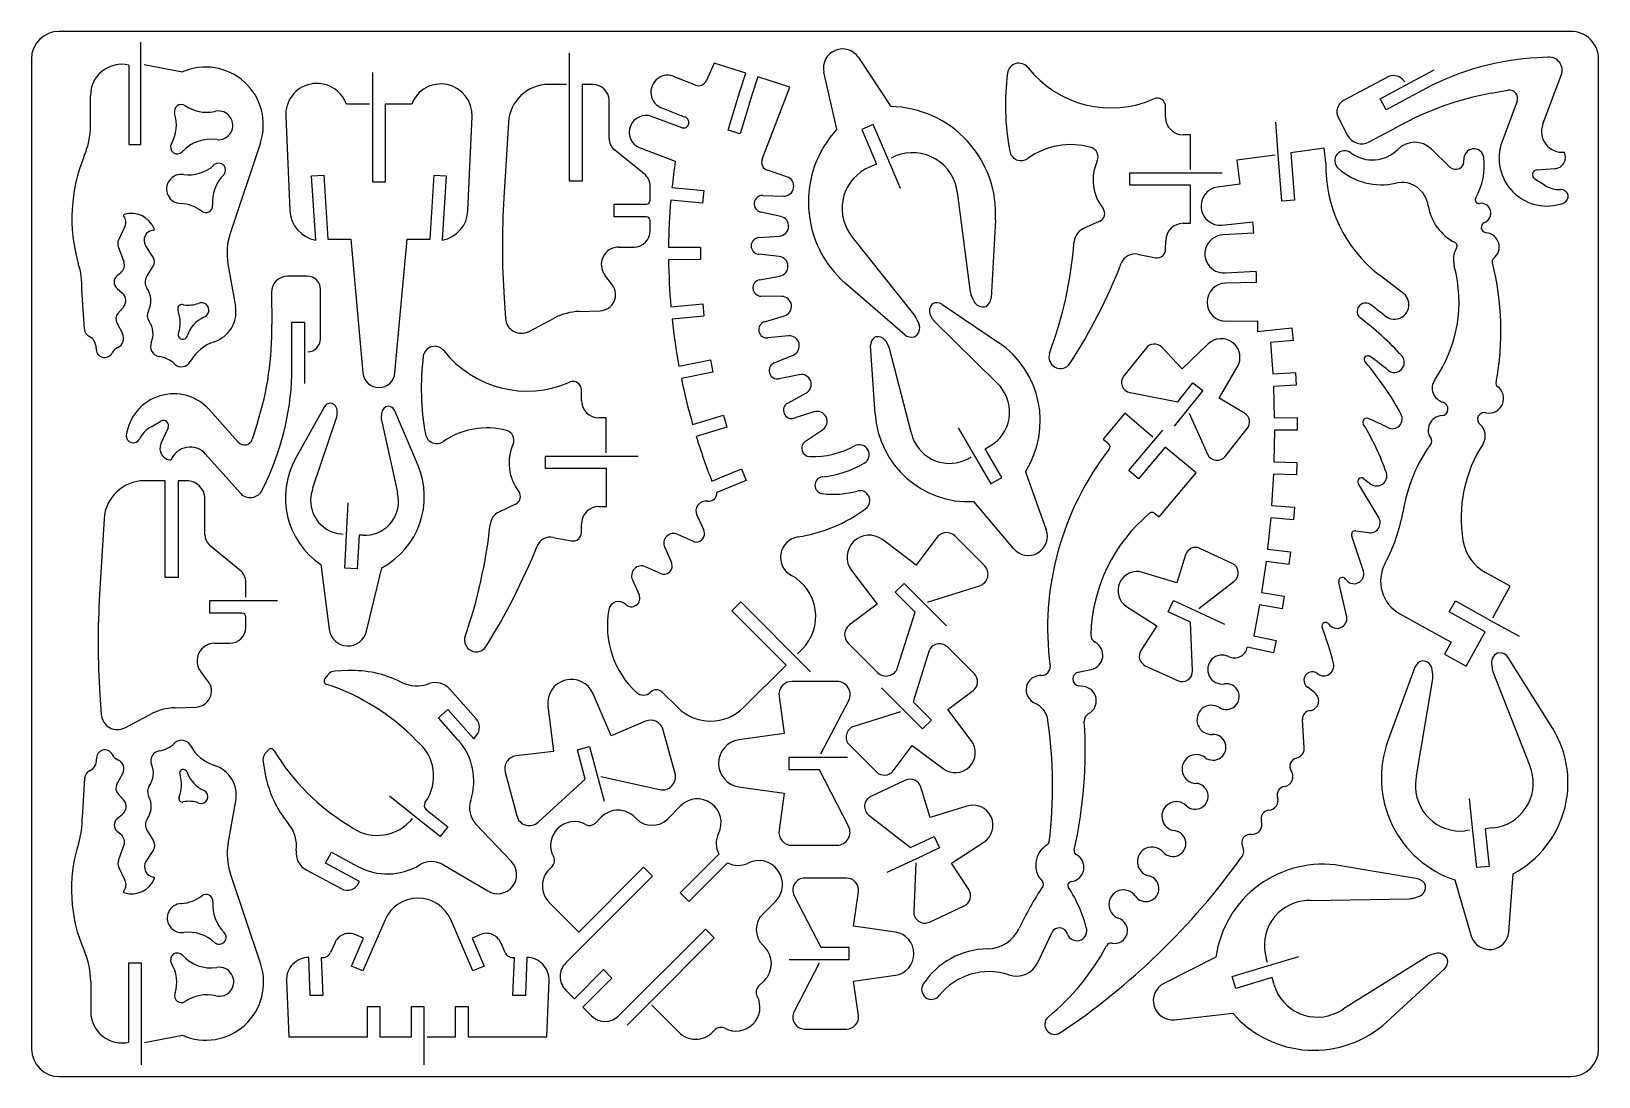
# Model space of a CAD drawing. Extents: x 0 to 167, y 0 to 111.
import ezdxf

# ---------------------------------------------------------------- set-up
doc = ezdxf.new("R2010")
doc.units = 0
doc.layers.add('WHITE', color=7, linetype='CONTINUOUS')

msp = doc.modelspace()

# ---------------------------------------------------------------- linework, layer by layer
at = {"layer": 'WHITE', "linetype": 'CONTINUOUS'}
for p, q in [((163.71996, 111.18), (2.97, 111.18)), ((11.649993, 99.16), (11.649993, 110.03001)), ((57.24998, 95.23), (57.24998, 108.89)), ((87.97997, 108.39), (91.39996, 103.19)), ((161.329731, 108.423572), (160.18996, 108.36003)), ((0, 108.22), (0.019973, 2.97)), ((10.359287, 107.596911), (10.359993, 99.16)), ((11.999991, 107.64001), (16.059991, 106.86001)), ((36.32999, 95.15002), (36.32999, 106.79002)), ((72.61999, 107.8), (71.78998, 105.95001)), ((75.97999, 106.72), (72.61999, 107.8)), ((75.34998, 104.79), (75.97999, 106.72)), ((85.65997, 100.76), (84.29997, 106.83)), ((146.13996, 105.46002), (149.19996, 107.07002)), ((166.68996, 2.97), (166.68996, 108.22)), ((56.89999, 105.53001), (55.01999, 105.53001)), ((59.72998, 105.52), (58.57998, 105.52)), ((58.57998, 105.52), (58.57998, 95.23)), ((70.628602, 105.456544), (68.48998, 106.32001)), ((77.25998, 106.33), (76.62998, 104.4)), ((80.65999, 105.23), (77.25998, 106.33)), ((77.728373, 97.580643), (80.65999, 105.23)), ((144.228016, 106.313817), (139.56996, 103.83002)), ((143.44996, 104.01003), (146.13996, 105.46002)), ((148.37996, 105.13003), (144.07996, 102.83003)), ((160.757296, 101.291016), (162.71996, 106.52003)), ((6.28999, 101.15001), (6.28999, 104.35001)), ((35.97999, 103.43002), (33.50999, 103.43002)), ((40.449441, 103.430227), (37.61999, 103.43002)), ((37.61999, 103.43002), (37.61999, 95.15002)), ((61.43998, 99.78001), (61.43998, 103.82001)), ((74.09998, 100.67), (75.34998, 104.79)), ((76.62998, 104.4), (75.37998, 100.28)), ((144.07996, 102.83003), (143.44996, 104.01003)), ((155.25996, 104.59002), (157.03996, 104.92002)), ((158.016994, 103.741128), (156.41996, 99.46002)), ((19.479993, 102.65001), (19.587968, 102.679744)), ((27.059994, 102.11002), (27.499994, 92.12002)), ((46.43437, 92.120207), (46.87999, 102.11002)), ((69.209112, 100.916095), (65.96998, 102.13001)), ((67.13999, 103.00001), (69.43998, 102.09)), ((120.62996, 102.04001), (120.62996, 103.16001)), ((139.006357, 101.968068), (139.97996, 100.11002)), ((50.72999, 101.48001), (50.24999, 93.48001)), ((75.37998, 100.28), (74.09998, 100.67)), ((89.53998, 101.28), (88.30998, 100.75)), ((88.30998, 100.75), (89.88998, 97.05)), ((91.07998, 97.65), (89.53998, 101.28)), ((123.27996, 100.18001), (122.48996, 100.18001)), ((123.27996, 96.49001), (123.27996, 100.18001)), ((132.61996, 98.08002), (132.33996, 101.52002)), ((142.288362, 99.413077), (145.29996, 101.01002)), ((10.359993, 99.16), (11.649993, 99.16)), ((24.358947, 99.310358), (21.149992, 89.68)), ((65.169522, 96.029435), (62.01998, 98.58001)), ((64.63998, 98.81001), (68.48998, 97.36001)), ((137.47996, 98.74001), (133.93996, 98.27001)), ((137.684592, 97.200158), (137.47996, 98.74001)), ((150.866986, 96.746998), (148.88996, 98.67001)), ((19.389993, 96.91002), (19.459993, 97.00002)), ((89.88998, 97.05), (89.13998, 96.74001)), ((92.42998, 94.48), (91.07998, 97.65)), ((132.26996, 98.01001), (128.19996, 97.49001)), ((128.19996, 97.49001), (128.52996, 94.93002)), ((133.00996, 93.11002), (132.61996, 98.08002)), ((133.93996, 98.27001), (134.33996, 93.23002)), ((29.80999, 95.81002), (31.09999, 95.89002)), ((30.249633, 88.977999), (29.80999, 95.81002)), ((31.09999, 95.89002), (31.52999, 89.09002)), ((37.61999, 95.15002), (36.32999, 95.15002)), ((42.40999, 89.09002), (42.83999, 95.89002)), ((42.83999, 95.89002), (44.12999, 95.81002)), ((44.12999, 95.81002), (43.68999, 88.98002)), ((58.57998, 95.23), (57.24998, 95.23)), ((80.359434, 95.718298), (78.27999, 96.4)), ((116.81998, 94.82001), (116.81998, 96.14001)), ((116.81998, 96.14001), (126.65996, 96.14001)), ((160.91996, 94.82002), (159.90996, 95.46002)), ((160.15996, 96.46002), (162.00996, 96.58003)), ((65.80998, 93.20001), (65.80998, 94.70001)), ((68.135902, 94.57044), (71.51998, 94.25001)), ((71.51998, 94.25001), (71.38998, 92.92001)), ((77.79999, 93.72), (79.98999, 93.65)), ((99.88997, 83.43), (98.51997, 93.83)), ((123.28996, 94.82001), (116.81998, 94.82001)), ((123.28996, 90.76001), (123.28996, 94.82001)), ((128.52996, 94.93002), (126.16996, 94.62002)), ((61.99998, 91.46), (61.99998, 92.79001)), ((61.99998, 92.79001), (65.39998, 92.79001)), ((71.38998, 92.92001), (67.99998, 93.24001)), ((79.719483, 91.487732), (77.57999, 91.96)), ((134.33996, 93.23002), (133.00996, 93.11002)), ((9.956284, 90.411905), (9.269991, 88.98001)), ((65.39998, 91.46), (61.99998, 91.46)), ((65.80998, 89.95001), (65.80998, 91.05)), ((102.53996, 91.11), (102.077128, 82.800186)), ((113.63999, 90.99001), (111.90998, 90.21001)), ((122.49996, 90.76001), (123.28996, 90.76001)), ((126.639531, 90.574167), (129.91996, 90.93002)), ((12.965562, 87.147274), (12.149992, 88.39)), ((31.52999, 89.09002), (33.97, 89.09002)), ((33.97, 89.09002), (35.26999, 74.85002)), ((38.66999, 74.85002), (39.96999, 89.09002)), ((39.96999, 89.09002), (42.40999, 89.09002)), ((77.379849, 89.251795), (79.56999, 89.41)), ((87.43997, 89.12), (93.959249, 80.909445)), ((120.634332, 87.989947), (120.63996, 88.90001)), ((130.01977, 89.730005), (126.72996, 89.52002)), ((9.229992, 88.29001), (9.839991, 86.68001)), ((62.47999, 88.24001), (64.09998, 88.24001)), ((67.765706, 88.230048), (71.16998, 88.23001)), ((71.16998, 86.90001), (67.76998, 86.89001)), ((71.16998, 88.23001), (71.16998, 86.90001)), ((79.52999, 87.24001), (77.35999, 87.47001)), ((117.639611, 87.478192), (119.57996, 87.10001)), ((9.509991, 85.51001), (9.109992, 85.18001)), ((12.259953, 85.070025), (12.969992, 86.2)), ((20.909992, 86.47001), (21.709992, 81.92001)), ((29.34999, 85.14002), (27.259993, 85.14002)), ((61.797944, 84.198472), (60.99999, 85.25)), ((77.44998, 84.76001), (79.59998, 85.15001)), ((126.969884, 85.481203), (130.26996, 85.67001)), ((145.80996, 83.40001), (143.35996, 85.28001)), ((5.637284, 79.50983), (5.35999, 83.71001)), ((9.109992, 83.84001), (9.679992, 83.33001)), ((25.549993, 83.43002), (25.559993, 80.01002)), ((30.73999, 78.47002), (30.73999, 83.75002)), ((92.89997, 78.91), (86.59997, 84.36001)), ((130.317146, 84.469913), (127.01996, 84.41001)), ((9.785833, 81.833696), (9.209992, 81.17001)), ((50.27999, 82.80001), (50.41999, 80.67001)), ((68.016505, 81.879707), (71.39998, 82.21001)), ((71.39998, 82.21001), (71.52999, 80.88001)), ((79.79999, 82.98001), (77.59998, 83.01001)), ((96.82997, 82.15), (102.876494, 78.074845)), ((100.21996, 82.52), (100.018537, 82.979296)), ((9.098642, 80.169274), (9.689993, 79.03001)), ((27.71999, 75.37001), (27.71999, 80.25002)), ((27.71999, 80.25002), (29.04999, 80.25002)), ((29.04999, 80.25002), (29.04999, 73.73002)), ((52.92999, 79.27), (55.60999, 80.68)), ((58.26999, 81.39), (60.49999, 81.46)), ((71.52999, 80.88001), (68.13999, 80.55001)), ((77.98999, 80.30001), (80.08999, 80.92001)), ((94.18997, 80.52), (94.39859, 80.059419)), ((95.84998, 80.6), (95.62998, 80.98)), ((102.62998, 73.85), (96.08997, 80.28)), ((127.089867, 80.349512), (130.38996, 80.40001)), ((130.38996, 80.40001), (130.38996, 79.27001)), ((80.50999, 78.79001), (78.33999, 78.57001)), ((130.38996, 79.27001), (134.06996, 79.63001)), ((134.06996, 79.63001), (134.20996, 78.31001)), ((78.99999, 75.91001), (81.01999, 76.75001)), ((89.74997, 70.5), (89.25997, 77.78)), ((90.86997, 78.23), (91.08997, 77.85)), ((91.24998, 77.47), (93.545841, 68.588927)), ((118.54996, 77.50001), (116.17997, 74.53001)), ((122.37996, 75.30001), (120.21996, 77.58001)), ((125.14996, 77.93001), (122.37996, 75.30001)), ((134.20996, 78.31001), (131.77996, 78.07001)), ((131.77996, 78.07001), (132.02996, 74.75001)), ((68.865916, 75.579257), (72.21998, 76.24001)), ((72.21998, 76.24001), (72.46998, 74.93)), ((126.31996, 72.17001), (128.25996, 75.46001)), ((72.46998, 74.93), (69.12998, 74.27)), ((81.66998, 74.66001), (79.51999, 74.23001)), ((121.91996, 71.76001), (123.53996, 73.81001)), ((123.53996, 73.81001), (124.58996, 72.98)), ((132.02996, 74.75001), (134.45996, 74.88001)), ((134.52996, 73.55001), (132.09996, 73.42001)), ((132.09996, 73.42001), (132.18996, 70.08001)), ((134.45996, 74.88001), (134.52996, 73.55001)), ((58.49998, 71.92), (58.49998, 73.05)), ((80.44998, 71.65001), (82.37998, 72.70001)), ((116.849578, 72.757977), (121.91996, 71.76001)), ((124.58996, 72.98), (122.99996, 70.98)), ((129.019868, 70.569854), (126.31996, 72.17001)), ((21.999869, 67.489899), (18.959993, 70.91002)), ((31.14999, 71.22001), (28.09999, 65.76001)), ((29.94999, 62.61002), (32.44999, 70.06002)), ((32.519987, 70.41002), (32.52999, 70.78001)), ((37.22999, 70.54001), (37.20999, 70.16001)), ((41.098021, 65.079164), (38.64999, 70.83001)), ((61.14998, 70.07), (60.35998, 70.06)), ((61.14998, 66.36), (61.14998, 70.07)), ((70.32998, 69.38001), (73.59998, 70.36001)), ((73.59998, 70.36001), (73.97999, 69.07)), ((83.22998, 70.71001), (81.13998, 70.02001)), ((116.27998, 70.56), (113.97997, 67.81)), ((119.27996, 68.03), (116.27998, 70.56)), ((122.99996, 70.98), (121.55996, 69.17)), ((123.12996, 70.58001), (125.08996, 66.20001)), ((132.18996, 70.08001), (134.62996, 70.10001)), ((134.62996, 70.10001), (134.63996, 68.77001)), ((12.729993, 69.12001), (13.779993, 69.72001)), ((14.539993, 69.02001), (13.779993, 67.33001)), ((24.039993, 69.54002), (23.499993, 67.80002)), ((37.23999, 69.81001), (38.92999, 62.14002)), ((73.97999, 69.07), (70.70999, 68.1)), ((82.328593, 67.582105), (84.14998, 68.81001)), ((98.57997, 69.01), (100.30997, 66.02)), ((116.73996, 64.46), (120.34996, 68.76)), ((126.95996, 65.96001), (129.31996, 68.93001)), ((132.20996, 68.75001), (132.15996, 65.41001)), ((134.63996, 68.77001), (132.20996, 68.75001)), ((101.42998, 66.77), (101.968805, 67.082039)), ((103.19998, 63.72), (101.42998, 66.77)), ((113.97997, 67.81), (114.57997, 67.3)), ((120.57996, 66.96), (117.75996, 63.6)), ((123.86996, 64.21), (120.57996, 66.96)), ((18.529993, 66.22001), (22.229993, 62.05001)), ((54.68998, 64.7), (54.68998, 66.01)), ((54.68998, 66.01), (64.52998, 66.01)), ((100.30997, 66.02), (102.03997, 63.04)), ((132.15996, 65.41001), (134.58996, 65.33001)), ((134.58996, 65.33001), (134.53996, 64)), ((14.249993, 63.38002), (12.039993, 63.38002)), ((14.249993, 53.09002), (14.249993, 63.38002)), ((16.749993, 63.38002), (15.599993, 63.38002)), ((15.599993, 63.38002), (15.599993, 53.09002)), ((24.549993, 62.38001), (25.029993, 63.42001)), ((61.15998, 64.7), (54.68998, 64.7)), ((61.15998, 60.63), (61.15998, 64.7)), ((72.375493, 63.348233), (75.52999, 64.64)), ((76.03998, 63.4), (72.90998, 62.13)), ((75.52999, 64.64), (76.03998, 63.4)), ((102.03997, 63.04), (103.19998, 63.72)), ((105.72997, 64.34), (107.936621, 58.158773)), ((117.75996, 63.6), (116.73996, 64.46)), ((119.93996, 59.53), (123.86996, 64.21)), ((132.10996, 64.08001), (131.90996, 60.76)), ((134.53996, 64), (132.10996, 64.08001)), ((141.696409, 63.615275), (142.45996, 63.03001)), ((18.459993, 57.64002), (18.459993, 61.68002)), ((143.33996, 59.39001), (141.13996, 63.07001)), ((33.50999, 57.60002), (33.68999, 61.04002)), ((51.507301, 60.885844), (49.77997, 60.09)), ((60.36998, 60.63), (61.15998, 60.63)), ((104.46997, 56.16), (100.239681, 61.165322)), ((131.90996, 60.76), (134.33996, 60.56)), ((134.33996, 60.56), (134.23996, 59.24)), ((7.737849, 59.33015), (7.25999, 51.33002)), ((58.50998, 57.86), (58.50998, 58.77)), ((70.778275, 59.709196), (71.51999, 58.12)), ((119.449171, 59.929021), (119.93996, 59.53)), ((131.80996, 59.42), (131.47996, 56.11001)), ((134.23996, 59.24), (131.80996, 59.42)), ((33.15999, 57.67002), (32.77999, 57.73002)), ((33.32999, 54.08002), (33.50999, 57.60002)), ((34.85999, 57.61002), (34.65999, 54.01002)), ((35.299858, 57.587394), (34.85999, 57.61002)), ((55.50963, 57.358179), (57.43998, 56.99)), ((70.33999, 56.94), (68.73999, 57.68)), ((94.08998, 54.42), (90.50998, 57.12)), ((96.308482, 57.361131), (94.08998, 54.42)), ((101.36998, 54.36), (98.23998, 57.49)), ((141.68996, 53.75001), (140.43996, 57.50001)), ((140.85996, 58.06001), (142.20996, 57.86001)), ((22.177685, 53.887208), (19.029993, 56.45001)), ((67.35999, 56.29), (68.07999, 54.68)), ((122.75996, 55.51001), (121.83996, 52.51001)), ((127.72996, 54.59001), (124.28996, 56.19001)), ((131.47996, 56.11001), (133.89996, 55.81001)), ((133.89996, 55.81001), (133.73996, 54.49001)), ((30.77999, 54.46001), (31.66999, 47.58001)), ((34.65999, 54.01002), (33.32999, 54.08002)), ((35.64999, 47.37001), (37.25999, 54.12001)), ((66.89999, 53.51), (65.30999, 54.23)), ((87.22998, 53.84), (89.93998, 50.27)), ((121.83996, 52.51001), (118.17996, 53.64001)), ((131.31996, 54.78001), (130.83996, 51.49001)), ((133.73996, 54.49001), (131.31996, 54.78001)), ((157.28996, 52.16002), (154.65996, 53.62002)), ((15.599993, 53.09002), (14.249993, 53.09002)), ((22.809993, 50.99002), (22.809993, 52.56002)), ((63.92999, 52.84), (64.63999, 51.24)), ((91.87998, 51.53), (92.81998, 52.47)), ((92.81998, 52.47), (97.33998, 47.95)), ((95.30998, 50.48), (100.84998, 52.22)), ((124.14996, 49.79001), (127.938875, 52.70143)), ((139.90996, 48.90001), (139.06996, 52.56001)), ((155.42996, 48.80002), (157.28996, 52.16002)), ((18.999994, 49.31002), (18.999994, 50.64002)), ((18.999994, 50.64002), (26.189993, 50.64002)), ((74.50998, 49.56), (75.44998, 50.5)), ((75.44998, 50.5), (82.87998, 43.07)), ((89.93998, 50.27), (86.99998, 48.05)), ((93.99998, 49.41), (91.87998, 51.53)), ((116.489041, 50.018568), (119.70996, 47.95001)), ((120.89996, 49.45001), (121.45996, 50.66001)), ((121.45996, 50.66001), (123.77996, 49.58001)), ((130.61996, 50.17001), (129.99996, 46.89001)), ((133.01996, 49.77001), (130.61996, 50.17001)), ((130.83996, 51.49001), (133.23996, 51.09001)), ((133.23996, 51.09001), (133.01996, 49.77001)), ((150.78996, 49.45001), (151.44996, 50.61001)), ((151.44996, 50.61001), (155.19996, 48.53001)), ((22.399993, 49.31002), (18.999994, 49.31002)), ((22.809993, 47.80002), (22.809993, 48.90002)), ((80.28998, 43.78), (74.50998, 49.56)), ((92.136709, 43.511037), (93.99998, 49.41)), ((123.26996, 48.35001), (120.89996, 49.45001)), ((123.49807, 43.169925), (123.26996, 48.35001)), ((123.77996, 49.58001), (126.90996, 48.13001)), ((145.55996, 49.21001), (151.00996, 46.20001)), ((154.62996, 47.32001), (150.78996, 49.45001)), ((155.19996, 48.53001), (158.21996, 46.86001)), ((119.70996, 47.95001), (118.00996, 45.33001)), ((129.99996, 46.89001), (132.37996, 46.38001)), ((152.58996, 43.65001), (154.62996, 47.32001)), ((19.489993, 46.09002), (21.099993, 46.09002)), ((81.46998, 44.97), (81.96998, 45.47)), ((86.86998, 46.12), (89.99998, 42.99)), ((95.44996, 45.23), (93.76996, 39.880002)), ((100.29996, 42.84), (97.41996, 45.7)), ((132.09996, 45.08001), (129.31996, 45.67001)), ((132.37996, 46.38001), (132.09996, 45.08001)), ((151.00996, 46.20001), (150.30996, 44.92001)), ((75.73998, 39.260001), (80.28998, 43.78)), ((118.46996, 43.71001), (121.90996, 42.12001)), ((147.13996, 43.54001), (144.27996, 35.720012)), ((150.30996, 44.92001), (152.58996, 43.65001)), ((155.29006, 43.93001), (155.34996, 43.44001)), ((161.484982, 37.526579), (157.06006, 44.58001)), ((18.809993, 42.04001), (18.009993, 43.10002)), ((31.51996, 42.73), (31.21996, 42.36)), ((33.649896, 43.181548), (32.29996, 43.13)), ((85.69995, 42.03655), (80.89995, 42.03)), ((111.32997, 43.01), (112.72997, 43.3)), ((147.30996, 31.980014), (149.046472, 42.320588)), ((149.05996, 42.78001), (148.995419, 43.269578)), ((155.458803, 42.989556), (159.31006, 33.250013)), ((7.28999, 40.65002), (7.43999, 38.520015)), ((47.295571, 38.065991), (44.50997, 41.22)), ((61.64996, 36.240001), (59.73996, 40.73)), ((67.08501, 40.88502), (68.74999, 39.250001)), ((79.51995, 40.45), (80.07995, 36.490001)), ((83.97996, 34.320002), (86.92996, 40.010002)), ((94.78996, 36.980002), (90.42996, 41.34)), ((97.48996, 39.040003), (100.16996, 41.06)), ((111.89996, 41.51), (111.38996, 41.58)), ((136.506724, 40.815828), (135.74996, 41.42001)), ((9.939993, 37.110016), (12.629993, 38.530016)), ((15.289829, 39.235041), (17.509993, 39.310015)), ((43.30996, 38.170002), (44.30996, 39.060002)), ((44.30996, 39.060002), (47.06996, 35.930001)), ((54.936008, 39.429509), (55.51996, 34.600001)), ((92.44997, 38.820004), (87.47997, 37.250004)), ((93.76996, 39.880002), (95.72996, 37.920002)), ((99.95996, 35.760004), (97.48996, 39.040003)), ((45.40997, 35.800002), (43.30996, 38.170002)), ((65.31996, 37.800001), (61.64996, 36.240001)), ((68.457661, 32.239383), (67.20996, 36.870001)), ((95.72996, 37.920002), (94.78996, 36.980002)), ((135.36613, 34.959828), (135.18996, 38.000007)), ((47.06996, 35.930001), (47.35997, 36.290002)), ((58.06996, 34.750001), (59.35996, 35.100001)), ((59.35996, 35.100001), (60.17996, 32.050001)), ((80.07995, 36.490001), (75.24995, 35.810002)), ((86.99996, 35.280004), (89.87996, 32.420004)), ((91.666711, 32.542466), (93.67996, 35.230004)), ((93.67996, 35.230004), (96.95996, 32.760004)), ((24.639965, 33.480001), (24.879964, 32.160001)), ((25.143431, 34.704901), (24.849965, 34.330001)), ((55.51996, 34.600001), (51.54996, 34.110001)), ((58.89996, 31.640001), (58.06996, 34.750001)), ((80.58995, 32.640002), (80.58995, 33.970002)), ((80.58995, 33.970002), (86.79995, 33.970002)), ((5.657254, 31.760182), (5.38996, 27.560002)), ((9.108143, 31.111004), (9.71996, 32.240002)), ((50.387406, 32.37931), (51.62996, 27.730001)), ((60.17996, 32.050001), (60.91997, 29.300001)), ((60.57996, 31.910001), (66.80996, 30.530001)), ((83.80995, 32.640002), (80.58995, 32.640002)), ((86.92532, 26.627705), (83.80995, 32.640002)), ((9.806411, 29.436772), (9.21996, 30.090002)), ((53.899815, 27.060161), (58.89996, 31.640001)), ((75.24995, 30.83), (80.07995, 30.140001)), ((80.07995, 30.140001), (79.51994, 26.200001)), ((92.968934, 31.532201), (89.28997, 29.800004)), ((95.58997, 27.580004), (94.59997, 30.790004)), ((20.92996, 24.800002), (21.73996, 29.350002)), ((40.78996, 27.670002), (38.08996, 29.820002)), ((41.99997, 28.410002), (44.29996, 26.580002)), ((69.03996, 28.8), (67.67996, 27.42)), ((99.50997, 28.770004), (95.58997, 27.580004)), ((153.31996, 26.140014), (152.95996, 29.580014)), ((9.12996, 27.440002), (9.70996, 27.930002)), ((40.50997, 27.450001), (40.23997, 27.130001)), ((43.46996, 25.530002), (40.78996, 27.670002)), ((51.04996, 22.900002), (47.28996, 26.870002)), ((60.614886, 27.595017), (59.99996, 26.97)), ((64.35996, 27.42), (64.18996, 27.59)), ((89.078778, 27.808443), (93.50997, 24.380004)), ((9.52996, 25.760002), (9.12996, 26.080002)), ((12.28996, 26.210002), (12.98996, 25.070002)), ((44.29996, 26.580002), (43.46996, 25.530002)), ((93.50997, 24.380004), (96.02997, 25.550004)), ((96.02997, 25.550004), (96.58997, 24.330004)), ((152.95996, 26.200014), (152.49996, 26.150014)), ((153.72996, 22.230014), (153.31996, 26.140014)), ((155.439894, 26.450657), (154.62996, 26.370013)), ((154.62996, 26.370013), (155.05996, 22.370013)), ((9.25996, 22.980002), (9.84996, 24.590002)), ((12.985454, 24.122886), (12.17996, 22.870002)), ((31.29996, 22.710001), (31.92996, 23.880001)), ((31.92996, 23.880001), (34.71996, 22.360001)), ((69.01996, 19.55), (73.12996, 23.67)), ((80.89995, 24.605584), (85.69995, 24.620001)), ((96.58997, 24.330004), (94.12997, 23.180004)), ((97.85996, 22.710004), (101.29997, 24.940004)), ((9.975262, 20.857866), (9.29996, 22.290002)), ((29.22996, 21.990001), (32.93996, 20)), ((34.89996, 20.740001), (31.29996, 22.710001)), ((43.83996, 22.520002), (48.53996, 19.75)), ((55.379762, 22.340198), (55.09996, 22.08)), ((58.22996, 15.38), (65.10996, 22.27)), ((65.10996, 22.27), (66.05996, 21.32)), ((74.048687, 22.757709), (69.92996, 18.64)), ((94.12997, 23.180004), (90.99997, 21.730004)), ((94.05996, 22.760004), (93.83996, 17.58)), ((99.708383, 19.898985), (97.85996, 22.710004)), ((147.45996, 21.030014), (139.23996, 22.430013)), ((155.05996, 22.370013), (153.72996, 22.230014)), ((24.39996, 11.97), (21.16996, 21.590003)), ((66.05996, 21.32), (56.82997, 12.09)), ((86.68995, 21.12), (82.25995, 21.12)), ((151.40006, 20.920012), (153.14863, 14.939587)), ((157.12996, 15.37001), (157.59996, 21.570013)), ((15.91996, 18.41), (16.01996, 18.41)), ((55.08996, 18.51), (58.22996, 15.38)), ((69.92996, 18.64), (69.01996, 19.55)), ((77.78995, 17.3), (79.16995, 18.68)), ((81.11995, 19.25), (83.96995, 13.76)), ((87.44995, 16.01), (87.96995, 19.66)), ((136.10996, 18.75001), (146.589949, 18.930922)), ((147.04996, 19.00001), (147.529269, 19.152336)), ((37.616305, 16.691581), (35.23996, 11.24)), ((46.96996, 11.24), (44.59996, 16.7)), ((95.52996, 16.44), (99.19996, 18.16)), ((35.32996, 14.74), (34.49996, 15.1)), ((47.69996, 15.1), (46.87996, 14.74)), ((62.45996, 6.47), (71.68996, 15.7)), ((71.68996, 15.7), (72.62996, 14.76)), ((91.898429, 15.380237), (87.44995, 16.01)), ((107.03996, 12.14), (108.51997, 15.31)), ((32.25996, 14.21), (31.81996, 13.21)), ((34.03996, 11.76), (35.32996, 14.74)), ((46.87996, 14.74), (48.16996, 11.76)), ((50.379296, 13.209708), (49.94996, 14.21)), ((72.62996, 14.76), (65.80996, 7.93)), ((77.95995, 13.81), (77.78995, 13.98)), ((83.96995, 13.76), (86.95995, 13.76)), ((86.95995, 13.76), (86.95995, 12.41)), ((10.379254, 3.673102), (10.37996, 12.11)), ((10.37996, 12.11), (11.66996, 12.11)), ((11.66996, 12.11), (11.66996, 1.24)), ((29.65996, 8.62), (29.49996, 12.68)), ((30.828978, 12.684977), (30.98996, 8.62)), ((35.23996, 11.24), (34.03996, 11.76)), ((48.16996, 11.76), (46.96996, 11.24)), ((51.20996, 8.62), (51.36996, 12.69)), ((52.69996, 12.68), (52.53996, 8.62)), ((86.95995, 12.41), (80.57995, 12.41)), ((83.78995, 12.06), (81.11995, 6.93)), ((125.97996, 12.72001), (120.4388, 9.912306)), ((127.70996, 10.67001), (131.47996, 11.79001)), ((131.45996, 12.15001), (131.328929, 12.589704)), ((131.47996, 11.79001), (134.78996, 12.77001)), ((148.42996, 12.76001), (139.55996, 7.20001)), ((149.32996, 13.09001), (148.849498, 12.951536)), ((6.30996, 10.12), (6.30996, 6.92)), ((27.13996, 10.22), (27.37996, 4.23)), ((54.81996, 4.23), (55.05996, 10.22)), ((57.74996, 8.29), (60.83996, 11.4)), ((61.74996, 10.48), (58.65996, 7.39)), ((60.83996, 11.4), (61.74996, 10.48)), ((77.34995, 9.63), (77.95995, 10.24)), ((87.44995, 10.15), (91.89995, 10.78)), ((87.96995, 6.52), (87.44995, 10.15)), ((128.08996, 9.39001), (127.70996, 10.67001)), ((131.94996, 10.53001), (128.08996, 9.39001)), ((132.177637, 9.759322), (131.94996, 10.53001)), ((144.16996, 5.83001), (150.299608, 11.480391)), ((30.98996, 8.62), (29.65996, 8.62)), ((52.53996, 8.62), (51.20996, 8.62)), ((56.82997, 9.21), (57.74996, 8.29)), ((35.74996, 4.23), (35.74996, 7.47)), ((35.74996, 7.47), (37.07996, 7.47)), ((37.07996, 7.47), (37.07996, 4.23)), ((40.42996, 4.23), (40.42996, 7.47)), ((40.42996, 7.47), (41.75996, 7.47)), ((41.75996, 7.47), (41.75996, 1.26)), ((45.11996, 4.23), (45.11996, 7.47)), ((45.11996, 7.47), (46.44996, 7.47)), ((46.44996, 7.47), (46.44996, 4.23)), ((58.65996, 7.39), (59.57996, 6.47)), ((65.80996, 7.93), (63.36996, 5.49)), ((65.98995, 7.61), (68.86995, 4.72)), ((121.57996, 6.06001), (127.76996, 6.75001)), ((82.25995, 5.06), (86.68995, 5.06)), ((12.01996, 3.62), (16.07996, 4.4)), ((27.37996, 4.23), (35.74996, 4.23)), ((37.07996, 4.23), (40.42996, 4.23)), ((42.10996, 4.23), (45.11996, 4.23)), ((46.44996, 4.23), (54.81996, 4.23)), ((72.434873, 4.724992), (72.71995, 5)), ((2.97999, 0), (83.34999, 0.01)), ((83.34999, 0.01), (163.71996, 0.009983))]:
    msp.add_line(p, q, dxfattribs=at)
for centre, radius, start, end in [((2.969983, 108.21), 2.97, 89.999675, 179.807085), ((163.72996, 108.220017), 2.96, -0.000327, 90.193567), ((86.27966, 107.280475), 2.030296, 33.126166, 192.819277), ((161.564164, 80.129737), 28.26372, 92.786863, 117.80546), ((161.41996, 107.03003), 1.39646, -21.420459, 93.704627), ((9.619993, 104.35001), 3.330003, 77.172877, 180), ((18.539991, 101.25001), 6.133718, -18.434946, 113.848675), ((130.039641, 103.327547), 26.443389, 172.606161, 190.629187), ((105.02998, 106.57001), 1.224418, 38.367485, 172.467399), ((114.833859, 114.287785), 11.25277, -141.80669, -66.180297), ((30.377982, 102.315638), 3.324353, 19.585781, 183.546121), ((43.55999, 102.26002), 3.323387, -2.586905, 159.38341), ((55.022727, 101.229999), 4.300012, 90.036475, 176.666836), ((59.72998, 103.809971), 1.710029, 0.336374, 90.000008), ((67.681444, 104.714311), 1.797776, 63.272856, 252.471515), ((70.95999, 106.29001), 0.89693, -111.682888, -22.27614), ((144.868421, 105.061428), 1.406627, 47.504557, 117.082789), ((144.86996, 105.06002), 1.406627, 32.221267, 47.589502), ((15.936836, 102.672091), 0.728402, 56.449401, 196.927415), ((119.73996, 103.18002), 0.890225, -1.287972, 113.962752), ((140.20996, 102.62002), 1.368832, 117.87551, 208.442929), ((160.922732, 73.19052), 31.906043, 100.223171, 119.317534), ((157.18996, 104.05002), 0.882836, -20.480357, 99.782407), ((11.409993, 101.23), 4.022664, -30.133318, 17.804496), ((18.659993, 106.71001), 4.14198, -124.073825, -78.581553), ((19.899993, 101.18002), 1.531839, -97.12497, 101.753009), ((65.380821, 100.439628), 1.790112, 70.784729, 245.552955), ((69.33999, 101.50001), 0.598403, -102.633362, 80.381056), ((91.149513, 91.782468), 11.41028, -3.378703, 88.742299), ((122.48996, 102.04001), 1.86, 180, 270), ((-1.590041, 101.109939), 7.880133, -23.799513, 0.291351), ((94.086333, 93.016041), 11.444322, 137.416505, 229.144373), ((141.48996, 100.94002), 1.723079, -151.203774, -62.39602), ((162.819221, 100.518056), 2.202045, 159.450348, 275.887883), ((15.529474, 98.867132), 0.726713, 151.797622, 315.746938), ((19.083749, 95.620973), 4.087297, 81.186585, 137.922589), ((62.979984, 99.784179), 1.54001, -179.844901, -128.563046), ((105.259655, 98.661816), 1.228078, -170.068573, -54.661668), ((110.53998, 91.29001), 7.839758, 74.174952, 125.656619), ((112.407908, 97.825403), 1.042785, -24.075455, 74.994988), ((139.68996, 97.42001), 1.06827, 51.842773, 229.22223), ((142.633656, 101.294764), 3.798025, -126.961984, -44.556775), ((147.13519, 96.854609), 2.524856, 45.972946, 135.318174), ((153.41996, 97.62002), 1.059292, 7.594643, 186.519802), ((161.18996, 97.69002), 5.087809, 159.641662, 290.358338), ((21.750491, 91.311227), 17.435635, 157.690325, 196.057586), ((16.679993, 100.06002), 4.15531, -97.056544, -49.294016), ((19.927652, 96.430892), 0.736621, -42.718815, 129.410334), ((134.047232, 87.621629), 66.276613, 171.55063, 173.98173), ((78.55998, 97.25), 0.894927, 158.317471, 251.768117), ((90.999731, 92.339895), 4.776996, 112.91182, 213.557446), ((93.719686, 93.481108), 4.795439, 12.631787, 118.384909), ((117.85996, 95.38001), 4.932567, 155.825123, 218.079026), ((152.19996, 96.80001), 14.520882, 178.420916, 232.498769), ((151.487105, 97.382807), 0.888145, -134.284279, 7.565593), ((147.928752, 96.847973), 6.604486, -30.660452, 7.937633), ((161.95996, 97.79002), 1.211023, -87.633732, 26.354828), ((15.921994, 94.412922), 1.543243, 80.770349, 268.811808), ((23.407726, 92.997747), 4.152349, 135.053306, 184.39121), ((64.10998, 94.70001), 1.7, 0, 51.445418), ((80.02999, 94.71), 1.060754, -92.161079, 71.906093), ((143.594684, 101.783643), 6.923729, -131.661938, -77.273526), ((145.758454, 92.282661), 2.820568, 6.664843, 103.083497), ((160.194001, 95.92026), 0.540833, 93.608713, 238.3188), ((134.027852, 88.375299), 83.933237, 176.513193, 183.808693), ((77.766852, 92.830392), 0.890225, 87.86668, 257.883287), ((90.555536, 92.814193), 8.028953, 7.268424, 12.337928), ((126.42996, 92.60002), 2.036664, 97.334379, 275.906141), ((153.95996, 93.28002), 0.403113, 150.255119, 277.125016), ((162.552296, 97.404886), 3.057131, -122.272294, -87.794225), ((162.71009, 93.613753), 0.73736, -70.191877, 93.119784), ((9.889992, 91.60001), 0.100499, 95.710593, 225), ((10.657697, 89.235908), 2.583916, 21.1587, 107.516422), ((15.659372, 88.830483), 4.046105, 52.722627, 86.732466), ((18.549993, 92.62001), 0.720061, -127.666095, 4.764432), ((30.82999, 92.26002), 3.332938, -177.592583, -100.027909), ((43.13999, 92.23002), 3.29621, -80.394796, -1.909152), ((65.39998, 93.20001), 0.41, -90, 0), ((134.04996, 87.64001), 66.286951, 175.153808, 179.489987), ((113.26814, 91.799167), 0.89051, -65.318773, 37.223577), ((153.88996, 93.52001), 5.407123, -170.311318, -117.181111), ((154.175373, 91.84063), 1.05247, -68.089041, 99.042441), ((9.059256, 90.868569), 1.006579, -26.979959, 41.000187), ((13.049992, 88.96), 1.065317, 93.778198, 212.347443), ((12.983483, 90.11994), 0.097009, -92.17924, 30.091999), ((65.39998, 91.05), 0.41, 0, 90), ((79.48999, 90.46), 1.053043, -85.643025, 77.412307), ((112.616306, 88.648348), 1.713968, 114.336831, 174.587788), ((122.49996, 88.90001), 1.86, 90, 180), ((9.739976, 80.33001), 120.646545, 4.468644, 5.040509), ((154.777584, 90.330684), 0.573149, 111.436279, 266.126335), ((10.078525, 88.58698), 0.898999, 154.075542, 199.289061), ((27.376815, 87.600475), 6.564887, 161.532614, 189.915678), ((64.09998, 89.95001), 1.71, -90, 0), ((77.44998, 88.36001), 0.894538, 94.496562, 264.226311), ((93.70998, 94.12), 8.01954, -146.547815, -141.429499), ((67.44998, 92.18001), 43.590463, -20.476055, -4.433989), ((126.83996, 87.50002), 2.022993, 93.116989, 273.682274), ((151.22996, 88.35001), 0.407065, -30.962553, 62.175906), ((154.58996, 88.24002), 1.526106, -52.454299, 84.400661), ((8.832999, 86.332495), 1.06527, -50.542004, 19.039656), ((12.189992, 86.67), 0.910659, -31.071658, 31.607502), ((62.477377, 86.380012), 1.86, 89.919518, 217.411353), ((134.04996, 87.64001), 66.284223, -179.35169, -175.014532), ((79.408719, 86.189777), 1.057212, -79.577165, 83.413178), ((117.34998, 85.97001), 1.535741, 79.129279, 158.614272), ((119.73996, 87.98001), 0.894427, -100.304846, 0.636594), ((153.758811, 86.878024), 2.519039, 149.920073, 195.377998), ((155.758783, 86.719112), 0.392046, 127.529541, 202.487394), ((-2.66001, 84.07001), 8.028076, -2.570155, 17.532728), ((9.689992, 84.51001), 0.886172, 130.88181, 229.11819), ((13.159805, 84.48971), 1.070747, 147.18201, 214.722117), ((27.259993, 83.43002), 1.71, 90, 180), ((29.36999, 83.77002), 1.370146, -0.836375, 90.836375), ((62.133959, 107.336125), 57.670014, -33.077334, -21.148029), ((9.739976, 80.33001), 120.648219, 1.966424, 2.536792), ((137.26996, 82.39002), 14.569692, -34.628007, 15.199896), ((126.511595, 79.318781), 29.781008, -10.579205, 14.090639), ((10.360253, 82.520506), 2.352047, -27.341479, 35.304821), ((60.42999, 83.17001), 1.711442, -87.655881, 36.936754), ((77.630674, 83.894069), 0.884592, 101.786631, 268.011554), ((101.19997, 83.56), 1.316435, -174.332714, -153.82471), ((127.06996, 82.38002), 2.030606, 91.410948, 270.561703), ((144.953517, 82.106625), 1.551238, -133.345911, 56.488608), ((8.999992, 82.53001), 1.049952, -41.543381, 49.635463), ((16.036432, 81.65064), 0.47675, 79.905454, 203.592393), ((16.266762, 82.427683), 0.340887, -115.502485, -97.885751), ((16.668782, 85.330188), 3.271101, -97.885751, -70.32719), ((18.089993, 81.52001), 0.797066, -70.441748, 113.67025), ((18.430796, 81.340259), 3.330051, -72.178056, 10.026101), ((79.79718, 81.929202), 1.050812, -73.820276, 89.84678), ((96.468062, 81.448634), 0.960208, 125.53639, 209.212788), ((96.298739, 81.370838), 0.943027, 55.713909, 114.346638), ((101.187779, 82.925273), 1.049247, -157.278551, -71.542592), ((101.00997, 82.87), 1.069439, -61.517814, -3.742988), ((141.893645, 81.387219), 0.894036, 58.561431, 229.241988), ((125.41996, 58.46001), 29.123525, 50.642771, 54.432591), ((9.869993, 80.59001), 0.878636, 138.691429, 208.610428), ((13.419809, 80.949639), 1.087244, 153.177836, 214.118552), ((10.609992, 78.99001), 2.338572, -23.166645, 35.25271), ((12.329993, 80.20002), 3.503855, -18.124686, 21.072574), ((19.61886, 77.84382), 3.185754, 113.337723, 162.533456), ((52.119599, 80.767119), 1.702381, -176.729891, -61.573298), ((58.478691, 75.270291), 6.123267, 91.953203, 117.936443), ((134.050487, 87.637161), 66.290432, -173.862743, -169.519837), ((78.241823, 79.450554), 0.885999, 106.513218, 276.361294), ((93.41997, 79.64001), 1.064707, -61.990823, 23.198591), ((92.47997, 79.77), 1.867244, 23.682088, 37.605991), ((97.159944, 81.33244), 1.500824, -150.789154, -135.473343), ((121.91237, 54.916368), 32.273495, 42.307624, 53.05574), ((6.540125, 79.567952), 0.90471, -176.316529, -113.524148), ((5.389953, 77.451123), 1.509898, 1.860215, 58.49333), ((8.759992, 78.52001), 1.060661, -66.09229, 28.739769), ((16.107308, 78.917375), 0.487035, 156.699903, 346.056943), ((-6.325606, 79.293732), 31.893643, -17.807499, 1.286894), ((29.349127, 78.479989), 1.390899, -87.904304, -0.410647), ((80.617684, 77.733183), 1.0623, -67.746025, 95.818512), ((90.199654, 77.839771), 0.941583, 125.006626, 183.639557), ((90.05998, 77.77), 0.931495, 29.5926, 115.463636), ((93.596845, 79.712724), 1.063015, -130.962484, -72.303746), ((126.540708, 76.488198), 2.003247, -30.88127, 133.967206), ((7.790668, 77.385129), 0.898999, 172.650131, 333.979335), ((9.670533, 76.450246), 1.200543, 113.602958, 153.242859), ((13.740064, 77.660173), 1.062309, 157.30725, 261.333325), ((20.949992, 73.76001), 4.658122, 108.785032, 150.407707), ((42.899604, 76.460475), 1.223984, 38.339205, 172.487118), ((52.71998, 84.2), 11.279619, -141.768593, -66.321177), ((89.794921, 77.080994), 1.506161, 14.967825, 30.702045), ((97.23998, 69.74), 10.061806, -32.458121, 55.931123), ((109.444903, 76.544422), 1.221484, 161.531213, 326.008758), ((119.419928, 76.810043), 1.11036, 43.902965, 141.582258), ((142.139315, 76.284456), 0.394066, 48.591343, 228.591343), ((13.047723, 73.422119), 3.232005, 47.075578, 80.520993), ((15.969538, 76.560424), 1.055883, -133.044751, -28.271393), ((-0.641631, 75.476569), 28.361821, -25.15688, -0.215269), ((67.999226, 73.214174), 26.532664, 172.623855, 190.60759), ((79.345966, 75.096622), 0.883912, 113.042532, 281.354551), ((117.887254, 55.423416), 31.599482, 28.470851, 40.603243), ((125.65996, 52.75001), 29.122096, 50.181835, 54.912884), ((144.950403, 75.969738), 1.066503, -127.011941, 38.93778), ((36.96999, 75.00002), 1.706605, -174.957549, -5.042451), ((57.599972, 73.04078), 0.900056, 0.586953, 112.88331), ((134.056017, 87.610568), 66.282433, -168.388851, -164.035389), ((81.896872, 73.633604), 1.051185, -62.639729, 102.465051), ((99.888241, 70.688997), 4.164, -60.02281, 40.417235), ((97.70998, 68.85), 7.014727, 40.317874, 45.462053), ((117.05997, 73.85001), 1.112115, 142.30576, 259.094978), ((150.54084, 73.231301), 1.55478, 145.548622, 255.406289), ((155.035127, 72.131068), 1.547585, -102.146358, 54.507856), ((156.166369, 73.719187), 0.402244, 160.848705, 234.649765), ((15.147901, 67.53237), 5.093188, 41.542087, 172.354224), ((60.35998, 71.92), 1.86, 180, 270), ((149.940536, 71.029174), 0.728021, -84.556693, 73.353282), ((31.847439, 70.819626), 0.804203, 91.305115, 150.141205), ((31.71999, 70.82001), 0.810987, -2.827125, 82.266402), ((31.10999, 70.51001), 1.413538, -18.562743, -4.056334), ((38.5198, 70.095994), 1.311373, 177.201924, 192.596261), ((38.049439, 70.489983), 0.820975, 92.754229, 176.506478), ((37.921769, 70.525716), 0.78924, 22.678088, 83.582119), ((80.887338, 70.874106), 0.890679, 119.408922, 286.478211), ((83.561744, 69.697917), 1.065082, -56.475635, 108.149143), ((99.69997, 71.12), 9.969298, -176.434421, -86.896641), ((128.45996, 69.62001), 1.102588, -38.740964, 59.481769), ((142.00996, 69.62001), 0.408167, 68.459024, 210.963757), ((144.74996, 69.97001), 1.05119, -117.783926, 29.475889), ((150.105267, 68.76033), 1.547067, 93.545419, 216.983736), ((154.536226, 69.920937), 0.718401, 76.042955, 231.488097), ((14.215214, 66.502976), 3.009111, 119.575807, 154.466482), ((14.050543, 69.251179), 0.541295, -25.28156, 119.988154), ((48.424297, 60.931541), 8.0707, 74.802703, 124.784951), ((50.280031, 67.710136), 1.042784, -24.361194, 75.564903), ((100.33998, 70.35), 7.018668, -165.468473, -160.351667), ((118.960888, 55.49733), 26.623496, 19.10129, 31.5049), ((131.115542, 43.052346), 29.122747, 63.169964, 67.713869), ((153.031057, 68.151806), 1.60495, -31.587031, 48.768), ((10.844939, 68.158492), 0.746725, 176.043903, 331.310761), ((14.907659, 66.824768), 1.235678, 155.865617, 267.789258), ((16.88979, 64.77024), 2.189087, 41.47336, 158.007793), ((22.659993, 68.08001), 0.885435, -138.205216, -18.434335), ((43.119734, 68.561277), 1.221843, -169.088895, -55.032898), ((55.757785, 65.265083), 4.955906, 156.010516, 217.7645), ((134.051909, 87.63369), 66.285472, -162.861029, -158.507664), ((82.819828, 66.8399), 0.890046, 123.498953, 269.365824), ((83.066642, 75.260103), 9.313732, -91.579137, -61.160474), ((88.04998, 66.16001), 1.061744, -60.054317, 117.531977), ((97.65696, 69.398449), 4.171918, -160.269138, -61.792111), ((139.111488, 47.661958), 31.029484, 142.0341, 187.391642), ((114.32997, 66.99001), 0.398238, -36.871044, 51.1146), ((162.79996, 57.40001), 17.124442, 144.435096, 170.928225), ((148.543117, 67.594474), 0.402243, -35.654106, 35.775929), ((166.57996, 59.41002), 14.519725, 147.032386, 189.514221), ((35.617234, 61.575055), 8.60365, 150.894703, 235.789733), ((33.20999, 61.69001), 8.585301, -61.852925, 23.251155), ((82.808514, 75.389842), 11.675997, -83.452065, -60.376283), ((97.65998, 69.39), 4.163045, -61.773775, -56.462504), ((126.099522, 66.660971), 1.10982, -155.458798, -39.168179), ((12.039992, 59.07002), 4.31, 89.999987, 176.539816), ((16.470207, 61.388558), 2.01102, 8.333358, 82.002687), ((84.231843, 62.899133), 0.8956, 95.887276, 264.099124), ((141.45996, 63.30001), 0.394081, 53.130102, 215.706691), ((143.08996, 63.90001), 1.074151, -125.909723, 16.750265), ((23.274674, 63.025736), 1.429475, -136.954711, -26.85424), ((33.270388, 61.261706), 3.565571, 166.732111, 262.094651), ((35.641027, 60.713128), 5.998842, 161.566144, 166.82893), ((33.07999, 60.83001), 5.994883, 7.373861, 12.6222), ((51.13997, 61.69), 0.884081, -65.449548, 37.647621), ((72.02999, 62.08), 0.881409, -98.499203, 3.251982), ((85.291252, 71.613498), 9.673993, -96.836052, -74.743104), ((88.13577, 61.274193), 1.0497, -54.283879, 106.539959), ((35.475189, 61.160259), 3.577164, -92.809427, 7.051753), ((50.487201, 58.538735), 1.704875, 114.508527, 174.572239), ((60.36998, 58.77), 1.86, 90, 180), ((71.737898, 60.160319), 1.060372, 81.221778, 205.178439), ((79.025469, 73.520857), 16.3132, -81.134486, -53.414225), ((119.195722, 59.623466), 0.396989, 50.325295, 130.764804), ((127.22958, 63.489291), 18.965434, -27.846129, -10.294414), ((-4.46002, 64.36), 53.549949, -19.118382, -6.067251), ((130.09996, 46.53), 17.436336, 129.80978, 178.455393), ((142.400117, 58.901855), 1.059056, -100.343756, 27.447416), ((19.999981, 57.646139), 1.54, -179.772357, -129.039959), ((55.21998, 55.85), 1.535741, 79.128547, 158.614272), ((57.604135, 57.881097), 0.906091, -100.437833, -1.334142), ((68.304156, 56.732662), 1.042785, 65.294669, 205.119018), ((70.70999, 57.75), 0.890505, -114.550452, 24.550452), ((81.86998, 55.24), 2.187647, 98.686355, 241.912107), ((89.09998, 55.25), 2.342008, 52.983316, 217.016684), ((97.32998, 56.59), 1.279883, 44.683452, 142.950773), ((106.02997, 57.46), 2.030665, -140.194429, 20.127489), ((140.80996, 57.66001), 0.403113, 82.874984, 203.385221), ((156.978903, 57.806308), 4.785656, -170.421974, -118.983727), ((-10.368373, 82.382655), 69.216133, -31.972824, -22.039141), ((123.817852, 55.191004), 1.104943, 64.705621, 163.219357), ((21.079993, 52.55002), 1.730029, 0.331186, 50.617581), ((64.874156, 53.282662), 1.042785, 65.294669, 205.119018), ((67.264378, 54.32254), 0.890505, -114.154136, 23.666515), ((100.45632, 53.448833), 1.290349, -72.236985, 44.9217), ((117.58996, 51.71001), 2.018167, 73.001635, 236.940873), ((127.248158, 53.580868), 1.118258, -51.853657, 64.478479), ((140.666908, 53.484748), 1.056882, -147.056979, 14.535859), ((147.490532, 52.701044), 3.989289, 151.074322, 241.057032), ((78.489808, 48.969829), 4.935626, -45.161348, 61.564765), ((139.436234, 52.712141), 0.396611, 29.927236, 202.555465), ((91.037882, 46.225309), 83.933267, 176.513194, 183.808691), ((62.459825, 49.490163), 1.053613, 45.371921, 170.723745), ((63.829084, 50.870904), 0.890954, -134.917681, 24.473342), ((22.399993, 48.90002), 0.41, 0, 90), ((70.869218, 47.925787), 9.607049, 169.600263, 227.347743), ((138.85484, 48.747451), 1.066092, -145.22827, 8.227341), ((21.099993, 47.80002), 1.71, -90, 0), ((33.679462, 47.844057), 2.026746, -172.51415, -13.526536), ((47.314969, 46.424524), 1.243629, 161.396398, 326.135655), ((87.777668, 47.028239), 1.284054, 127.275671, 225.017368), ((113.56013, 46.990103), 0.890225, 179.362973, 242.56461), ((137.64536, 47.927071), 0.395601, 32.469485, 201.920993), ((110.298082, 37.197877), 28.981092, 13.411344, 21.414817), ((19.487388, 44.230022), 1.86, 89.919754, 217.410965), ((96.579093, 44.860868), 1.187939, 44.940836, 161.896581), ((112.389019, 44.829791), 1.567325, -77.435584, 60.954543), ((118.938963, 44.718492), 1.112205, 146.645015, 245.058841), ((127.95996, 45.91001), 1.381014, -116.751076, -10.00798), ((156.362672, 44.038423), 1.078077, 101.918375, 185.77153), ((156.15006, 44.03001), 1.063297, 31.148581, 90.54051), ((90.90997, 43.9), 1.286927, -134.999685, -17.59229), ((107.456159, 43.56012), 0.890505, -91.685263, 7.086905), ((126.646872, 43.301558), 1.539298, 63.306801, 278.709509), ((137.44996, 43.69001), 1.064002, -126.977596, 12.470462), ((148.145187, 43.171069), 1.070794, 101.59531, 159.845724), ((147.94996, 43.17001), 1.05019, 5.440332, 91.091216), ((157.04006, 43.61001), 1.698628, -174.256179, -158.575939), ((17.456689, 41.00992), 1.70074, -88.203973, 37.277201), ((31.538659, 42.108344), 0.406079, 141.704105, 253.003953), ((24.019966, 19.3), 23.609666, 44.090635, 71.733898), ((32.345951, 42.079817), 1.05119, 92.507591, 141.791772), ((34.12996, 31.640002), 11.551526, 63.412763, 92.381814), ((40.994892, 45.372534), 3.80132, -116.479646, -69.931883), ((42.96996, 39.860001), 2.054563, 41.448061, 109.052916), ((57.42996, 39.740001), 2.513205, 23.19857, 187.096694), ((80.885411, 40.65004), 1.380036, 89.396366, 188.334556), ((85.69995, 40.65), 1.38655, -27.488832, 90), ((99.437662, 42.00823), 1.198082, -52.321834, 43.96762), ((107.340013, 41.13055), 1.542077, 86.655757, 247.100644), ((111.480173, 42.300043), 0.725672, 101.945673, 262.858746), ((122.38996, 43.12001), 1.109234, -115.641006, 2.579148), ((127.08996, 40.42001), 1.376118, -122.535022, 98.777817), ((136.230561, 42.166886), 0.888144, 49.279407, 237.239468), ((147.35996, 42.60001), 1.709503, -9.407336, 6.044092), ((65.083967, 41.665455), 1.083005, -131.950564, -45.726943), ((66.45999, 40.26), 0.883912, 45, 134.541644), ((111.710049, 39.974749), 1.546952, -61.860673, 82.948303), ((135.85996, 39.980007), 1.056835, -83.480198, 52.267053), ((9.149958, 38.63056), 1.713537, -176.301116, -62.544787), ((15.489993, 33.110016), 6.128295, 91.871745, 117.819503), ((72.239971, 42.760009), 4.94976, -134.836072, -44.999991), ((105.799442, 37.563669), 2.343362, 8.004984, 66.336865), ((112.86997, 37.830003), 0.891403, 118.867159, 183.215484), ((125.520221, 37.949844), 1.550625, 57.65355, 273.313861), ((136.084642, 38.040546), 0.8956, 96.712365, 182.594331), ((46.27997, 37.140002), 1.374373, -38.204056, 42.357455), ((65.859626, 36.511257), 1.397176, 14.878115, 112.721655), ((87.837831, 36.119328), 1.185956, 107.562679, 225.049633), ((60.01996, 30.960004), 48.596665, -7.091385, 8.198463), ((63.531198, 34.645513), 48.550062, -12.56873, 3.701706), ((152.42996, 31.280013), 11.000591, -61.967342, 34.599677), ((13.180438, 37.570071), 2.940153, -81.796622, -45.006805), ((15.98996, 34.710003), 1.069439, 28.482134, 133.103518), ((20.829642, 37.33059), 4.434196, -151.576832, -107.856581), ((38.009287, 31.979046), 4.781257, -35.537596, 51.62723), ((40.461102, 31.443445), 6.593245, -18.219434, 41.357912), ((75.59994, 33.320001), 2.514478, 98.000974, 261.999021), ((98.24996, 34.470004), 2.142008, -127.03039, 37.03039), ((125.677748, 35.031705), 1.371788, -127.426515, 92.836828), ((155.017367, 31.772951), 11.439895, 159.816618, 251.566665), ((5.70885, 33.65952), 1.231665, -66.50078, 5.123256), ((7.817538, 33.8747), 0.888195, 27.089646, 186.801818), ((9.691164, 34.817585), 1.209338, -153.562887, -113.481186), ((8.819959, 32.750002), 1.034457, -29.538755, 67.8905), ((13.759767, 33.609974), 1.06212, 98.653616, 202.705447), ((25.739442, 33.659307), 1.114002, 142.982528, 189.262413), ((25.469965, 34.460001), 0.408167, 30.963757, 143.130102), ((46.005297, 46.921227), 23.612288, -148.744884, -121.10871), ((51.71996, 32.740001), 1.380507, 97.073538, 195.145706), ((123.911507, 32.72322), 1.534878, 52.586024, 267.328239), ((134.722138, 33.010466), 0.878635, 101.96666, 214.721379), ((134.29996, 34.910007), 1.067333, -77.005383, 2.675427), ((6.55996, 31.700002), 0.90471, 113.448063, 176.185925), ((10.679961, 32.270002), 2.296714, -35.624544, 23.88651), ((12.63996, 31.07), 3.333527, -22.950363, 17.45656), ((16.169645, 32.284548), 0.400991, 22.779037, 193.637919), ((16.173216, 32.254419), 0.398497, -170.697011, -152.432943), ((19.700736, 33.477639), 3.327371, -161.825693, -113.589744), ((18.449758, 29.928857), 3.340733, -9.978097, 72.218817), ((36.291331, 34.302711), 11.610793, -169.365414, -140.517026), ((67.11996, 31.880001), 1.385135, -102.932608, 15.037816), ((90.71996, 33.260004), 1.187939, -135, -37.158297), ((133.111677, 31.920265), 1.066228, -81.509218, 33.580684), ((155.222552, 30.616309), 8.029247, 170.221353, 175.33007), ((154.94996, 31.210014), 4.784508, -84.122609, 16.389191), ((151.804222, 30.364732), 8.041296, 15.842916, 21.027006), ((9.88996, 30.680002), 0.892749, 151.132841, 221.367049), ((13.412437, 30.323509), 1.0582, 144.883325, 207.889418), ((18.043638, 29.775233), 0.729724, -107.103641, 63.50595), ((93.46997, 30.470004), 1.174436, 15.811371, 115.253157), ((123.791651, 29.818417), 1.372443, -133.325486, 87.982806), ((133.389343, 29.988486), 0.885438, 97.804559, 198.536949), ((152.000515, 30.917461), 4.793537, 175.782234, 275.980577), ((9.02996, 28.730002), 1.049952, -49.635463, 42.310242), ((10.438333, 28.737763), 2.31225, -35.958793, 28.146605), ((16.080138, 29.610411), 0.403487, 156.67878, 279.891349), ((16.785395, 26.611927), 2.677611, 67.060329, 103.739345), ((42.357424, 28.856584), 0.572022, 143.104465, 231.32546), ((49.10996, 28.600002), 2.511036, 161.854428, 223.547742), ((62.39995, 25.83), 2.510326, 44.515662, 135.323541), ((70.83348, 27.016952), 2.529026, -26.943943, 135.167766), ((89.78997, 28.740004), 1.172007, 115.253163, 232.640407), ((100.146383, 26.73415), 2.133008, -57.260074, 107.359361), ((121.77996, 27.700009), 1.548967, 46.307896, 262.552583), ((131.522914, 29.400279), 1.071754, -84.815307, 16.629262), ((-2.635747, 27.21355), 8.033181, -17.63409, 2.4718), ((9.70996, 26.760002), 0.893756, 130.462227, 229.537773), ((13.179931, 26.77996), 1.056835, 145.404935, 212.636433), ((24.429996, 24.50026), 3.776898, -6.846743, 39.841708), ((36.78996, 30.440001), 4.781074, -128.622326, -43.813488), ((52.96996, 28.090001), 1.387516, -164.962184, -47.920722), ((57.74996, 24.6), 2.523569, 61.606981, 208.393019), ((59.373762, 27.603385), 0.890674, -118.412887, -45.326918), ((66.01996, 29.08), 2.347595, -135, -45), ((129.829837, 26.82002), 1.055858, -95.973875, 18.775226), ((131.679472, 27.439974), 0.89493, 93.825483, 198.240564), ((8.818862, 24.936753), 1.087842, -18.587418, 49.180512), ((12.23996, 24.600002), 0.885099, -32.619243, 32.074001), ((75.17996, 24.81), 2.345656, 153.106923, 209.078329), ((80.89994, 26.000001), 1.394417, 171.753679, 270.000412), ((85.67995, 26.010002), 1.390145, -89.175658, 26.381411), ((121.405974, 24.793089), 1.381918, -139.19418, 82.79938), ((129.62996, 24.880007), 0.894427, 84.225674, 206.565051), ((20.569959, 19.88), 16.303757, 162.509699, 203.655545), ((27.401696, 23.669899), 6.569665, 170.094807, 198.456878), ((30.209562, 23.78691), 2.046583, 172.614114, 241.402579), ((54.74996, 22.97), 0.890674, -45, 28.867161), ((109.32997, 22.500003), 2.510777, 120.650668, 224.515662), ((107.839695, 25.009838), 0.408166, -58.991278, -6.923584), ((68.064795, 66.649901), 74.517634, -56.312802, -35.487931), ((110.410212, 22.270032), 1.538693, -83.299756, 62.110229), ((111.30998, 23.990003), 0.402496, 167.005705, 243.433612), ((119.18996, 22.870009), 1.552192, 41.081751, 256.949971), ((127.879845, 24.009848), 1.060079, -35.778401, 26.328259), ((10.10088, 22.682592), 0.891964, 160.522713, 206.11285), ((13.12996, 22.320002), 1.097725, 149.931417, 263.136308), ((37.859101, 28.140468), 6.577842, -118.504617, -58.867595), ((42.55831, 20.36098), 2.510778, 59.305557, 121.138635), ((49.581565, 21.495039), 2.032266, -120.832767, 43.735348), ((56.869932, 20.290028), 2.5173, 134.678112, 225.000904), ((75.17996, 24.81), 2.343433, -118.864626, -63.107141), ((77.358297, 20.448591), 2.531798, -44.3109, 116.213713), ((137.329425, 11.1301), 11.460287, 80.403461, 172.025515), ((8.989959, 20.410002), 1.082314, -38.246476, 24.443933), ((10.676572, 22.041069), 2.596151, -107.447169, -21.23072), ((12.987767, 21.12024), 0.110454, -10.063237, 84.28132), ((33.598803, 21.220632), 1.387089, -118.358208, -20.27358), ((82.25586, 19.840007), 1.28, 89.816937, 207.447949), ((86.689786, 19.82876), 1.29124, -7.509833, 89.992721), ((136.000886, 1.276394), 34.166752, 146.287146, 154.862793), ((107.253425, 20.465116), 0.39662, -34.581522, 43.810719), ((110.63997, 20.340004), 0.404971, 97.125034, 212.905718), ((98.551161, 12.335138), 14.093921, 13.77066, 33.528798), ((118.541784, 20.007394), 1.382931, -145.173923, 77.569296), ((147.282251, 19.99976), 1.045468, 20.741439, 80.213316), ((147.22996, 20.160014), 1.05119, -73.457079, 11.523722), ((9.918755, 19.668648), 0.106301, 137.837871, 258.838557), ((15.99796, 16.869346), 1.542628, 92.898291, 277.52422), ((15.633396, 22.52939), 4.137488, -84.639054, -52.886139), ((18.570371, 18.645674), 0.73171, -4.363685, 127.005584), ((23.429831, 18.268337), 4.142379, 175.5464, 224.985), ((41.10996, 15.18), 3.806639, 23.534574, 156.603566), ((98.69996, 19.25), 1.199208, -65.358338, 32.763888), ((116.149776, 18.306317), 1.552403, 35.946341, 250.828428), ((135.91996, 13.95001), 4.788319, 96.23448, 196.504361), ((136.206265, 10.719367), 8.03122, 90.68707, 95.761994), ((146.56996, 20.630014), 1.69921, -89.325965, -73.591469), ((79.44995, 15.64), 2.347595, 135, 225), ((95.030038, 17.521563), 1.191512, 177.188817, 294.807427), ((115.213629, 15.54127), 1.366928, -101.12115, 71.826397), ((16.693367, 11.205987), 4.163354, 47.697075, 96.806224), ((19.98996, 14.82), 0.728354, -132.754257, 45.556252), ((33.818797, 13.550511), 1.692602, 66.269488, 157.068482), ((48.388882, 13.552555), 1.693871, 22.838304, 113.998597), ((91.53995, 13.08), 2.328003, -81.104143, 81.142041), ((101.633754, 17.390058), 3.790475, -89.150221, -24.968886), ((109.328184, 14.936785), 0.890224, 14.521317, 155.213567), ((111.190509, 15.519613), 1.063203, -160.230586, 9.221883), ((155.094327, 15.570747), 2.045507, -162.027564, -5.631827), ((-1.72004, 10.11846), 8.03, 0.010991, 23.639435), ((76.184908, 12.025), 2.51734, -45.160261, 45.160261), ((101.834311, 5.229901), 8.371344, 90.98796, 146.420799), ((92.48997, 25.530009), 24.752361, -50.819695, -28.024828), ((114.846279, 13.640682), 0.568859, 79.497512, 152.878769), ((15.527226, 12.434143), 0.721803, 41.243563, 211.221275), ((11.368963, 10.006456), 4.093373, -15.682371, 30.110899), ((19.11996, 15.7), 4.133594, -137.549156, -81.517192), ((18.547014, 10.045675), 6.161169, -113.60443, 18.199777), ((29.508272, 10.309993), 2.370021, 90.200942, 182.176135), ((30.99996, 13.56), 0.891572, -101.056413, -23.114208), ((51.19996, 13.57), 0.89627, -156.297354, -79.066183), ((52.689907, 10.308323), 2.371698, -2.134213, 89.757136), ((58.26996, 10.65), 2.03646, 134.999801, 225.000199), ((104.758291, 13.210561), 2.52034, -108.466814, -25.136017), ((149.34996, 11.30001), 1.725688, 106.858399, 122.216546), ((149.63353, 12.071067), 1.063203, 22.020379, 106.590178), ((149.579244, 12.259349), 1.06099, -47.237976, 11.4352), ((19.986022, 10.090999), 1.542077, -104.156403, 99.567378), ((101.826593, 4.441129), 6.726163, 71.50786, 141.56951), ((15.952273, 8.59728), 0.726705, 162.674315, 303.873472), ((15.464544, 8.74943), 0.215795, 135.75366, 162.674315), ((18.674126, 4.561347), 4.141278, 76.955047, 124.017413), ((74.95183, 7.389657), 2.539144, -117.823673, 27.701079), ((77.980156, 9.000207), 0.890955, 135.018782, 208.872381), ((95.72996, 9.27), 1.05119, 145.856413, 321.934349), ((121.35996, 8.09001), 2.041886, 116.816347, 276.185255), ((136.76996, 11.12001), 4.789666, -163.495639, -63.327954), ((9.63996, 6.92), 3.33, 180, 282.827123), ((82.268915, 6.347952), 1.287983, 153.13391, 269.601205), ((136.416707, 14.25376), 11.44869, -139.048165, -47.373411), ((135.306289, 14.013202), 8.032017, -63.262201, -58.022285), ((61.01996, 7.91), 2.036468, -135, -45), ((73.33994, 4.37), 0.883905, 61.132277, 134.541182), ((86.679795, 6.359999), 1.300038, -89.552446, 7.069557), ((108.854054, 5.562902), 1.065919, 132.963677, 300.599063), ((70.64995, 6.48), 2.503198, -135.323702, -44.515822), ((2.98999, 2.97), 2.970017, 180, 269.807086), ((163.71996, 2.98), 2.970017, -90, -0.192914)]:
    msp.add_arc(centre, radius, start, end, dxfattribs=at)

doc.saveas('drawing.dxf')
